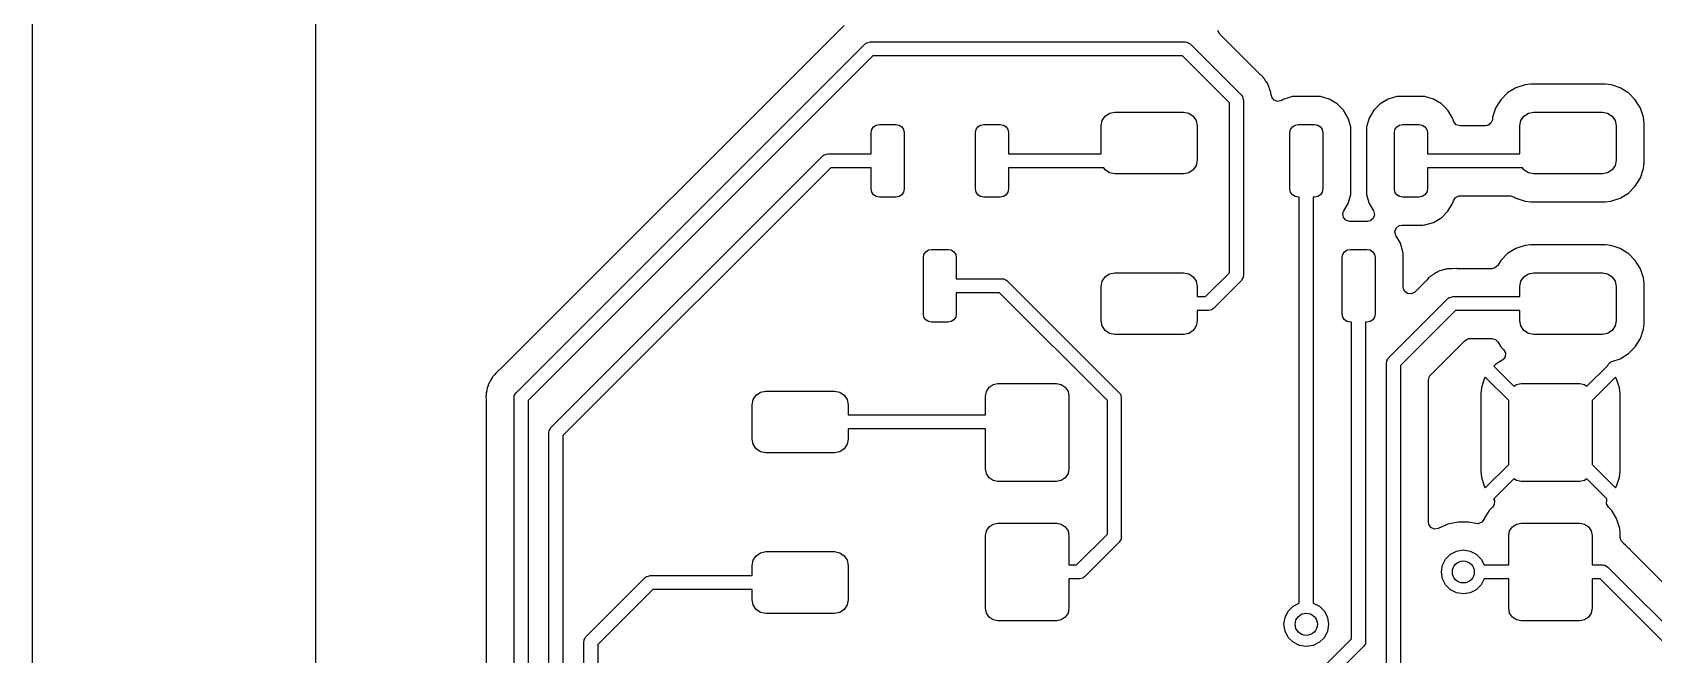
# Model space of a CAD drawing. Extents: x 7 to 11, y -4.75 to -1.25.
# Drawn here: x 7 to 8.161, y -2.509 to -2.063 of the extents above; entities that cross this region are included whole.
import ezdxf

# ---------------------------------------------------------------- set-up
doc = ezdxf.new("R2010")
doc.units = 0
doc.header["$MEASUREMENT"] = 0
doc.layers.add('BLACK', color=7, linetype='CONTINUOUS')

msp = doc.modelspace()

# ---------------------------------------------------------------- linework, layer by layer
at = {"layer": 'BLACK', "linetype": 'CONTINUOUS'}
for p, q in [((7, -4.55), (7, -1.45)), ((7.20297, -4.25), (7.20297, -1.65778)), ((7.58139, -2.05823), (7.33465, -2.30497)), ((7.85051, -2.06431), (7.84917, -2.06186)), ((7.87927, -2.09308), (7.85051, -2.06431)), ((7.34646, -2.32146), (7.59646, -2.07146)), ((7.59646, -2.07146), (7.59718, -2.07093)), ((7.59718, -2.07093), (7.5973, -2.07079)), ((7.5973, -2.07079), (7.5974, -2.07076)), ((7.5974, -2.07076), (7.5976, -2.07061)), ((7.5976, -2.07061), (7.59881, -2.07035)), ((7.59881, -2.07035), (7.6, -2.07)), ((7.6, -2.07), (7.82581, -2.07)), ((7.82581, -2.07), (7.82669, -2.07013)), ((7.82669, -2.07013), (7.82687, -2.07011)), ((7.82687, -2.07011), (7.82697, -2.07017)), ((7.82697, -2.07017), (7.82722, -2.0702)), ((7.82722, -2.0702), (7.82826, -2.07087)), ((7.82826, -2.07087), (7.82934, -2.07146)), ((7.82934, -2.07146), (7.86604, -2.10816)), ((7.60207, -2.08), (7.355, -2.32707)), ((7.82374, -2.08), (7.60207, -2.08)), ((7.8575, -2.11376), (7.82374, -2.08)), ((7.87945, -2.09324), (7.87927, -2.09308)), ((7.87989, -2.09361), (7.87945, -2.09324)), ((7.88088, -2.09443), (7.87989, -2.09361)), ((7.88135, -2.09508), (7.88088, -2.09443)), ((7.88088, -2.09443), (7.88088, -2.09443)), ((7.88186, -2.09567), (7.88135, -2.09508)), ((7.88243, -2.09624), (7.88186, -2.09567)), ((7.88338, -2.09784), (7.88243, -2.09624)), ((7.88243, -2.09624), (7.88243, -2.09624)), ((7.88243, -2.09624), (7.88243, -2.09624)), ((7.8835, -2.09804), (7.88338, -2.09784)), ((7.8846, -2.09954), (7.8835, -2.09804)), ((7.88489, -2.10029), (7.8846, -2.09954)), ((7.8846, -2.09954), (7.8846, -2.09954)), ((7.88524, -2.10099), (7.88489, -2.10029)), ((7.88564, -2.10168), (7.88524, -2.10099)), ((7.88599, -2.10287), (7.88564, -2.10168)), ((8.06931, -2.10067), (8.06269, -2.10287)), ((8.0734, -2.10026), (8.06931, -2.10067)), ((8.1266, -2.10026), (8.0734, -2.10026)), ((8.13069, -2.10067), (8.1266, -2.10026)), ((8.13186, -2.10106), (8.13069, -2.10067)), ((8.13069, -2.10067), (8.13069, -2.10067)), ((8.13731, -2.10287), (8.13186, -2.10106)), ((7.86604, -2.10816), (7.86657, -2.10887)), ((7.86657, -2.10887), (7.86671, -2.10899)), ((7.86671, -2.10899), (7.86674, -2.10909)), ((7.86674, -2.10909), (7.86689, -2.1093)), ((7.86689, -2.1093), (7.86715, -2.11051)), ((7.86715, -2.11051), (7.8675, -2.11169)), ((7.8675, -2.11169), (7.8675, -2.2375)), ((7.88616, -2.10347), (7.88599, -2.10287)), ((7.88624, -2.10369), (7.88616, -2.10347)), ((7.88693, -2.10542), (7.88624, -2.10369)), ((7.88703, -2.10622), (7.88693, -2.10542)), ((7.88718, -2.10698), (7.88703, -2.10622)), ((7.88741, -2.10775), (7.88718, -2.10698)), ((7.88741, -2.10778), (7.88741, -2.10775)), ((7.88743, -2.10787), (7.88741, -2.10778)), ((7.88746, -2.10806), (7.88743, -2.10787)), ((7.88747, -2.10805), (7.88746, -2.10806)), ((7.88778, -2.10952), (7.88747, -2.10805)), ((7.88953, -2.1117), (7.88778, -2.10952)), ((7.89218, -2.11259), (7.88953, -2.1117)), ((7.89489, -2.1119), (7.89218, -2.11259)), ((7.89631, -2.11106), (7.89489, -2.1119)), ((7.90261, -2.10923), (7.89631, -2.11106)), ((7.90407, -2.10911), (7.90261, -2.10923)), ((7.92112, -2.10911), (7.90407, -2.10911)), ((7.90407, -2.10911), (7.90407, -2.10911)), ((7.92259, -2.10923), (7.92112, -2.10911)), ((7.92112, -2.10911), (7.92112, -2.10911)), ((7.92888, -2.11106), (7.92259, -2.10923)), ((7.93452, -2.11439), (7.92888, -2.11106)), ((7.97112, -2.11106), (7.96548, -2.11439)), ((7.97741, -2.10923), (7.97112, -2.11106)), ((7.97888, -2.10911), (7.97741, -2.10923)), ((7.99593, -2.10911), (7.97888, -2.10911)), ((7.97888, -2.10911), (7.97888, -2.10911)), ((7.99739, -2.10923), (7.99593, -2.10911)), ((7.99593, -2.10911), (7.99593, -2.10911)), ((8.00369, -2.11106), (7.99739, -2.10923)), ((8.00932, -2.11439), (8.00369, -2.11106)), ((8.05181, -2.11147), (8.05001, -2.11439)), ((8.05675, -2.10653), (8.05181, -2.11147)), ((8.05181, -2.11147), (8.05181, -2.11147)), ((8.06269, -2.10287), (8.05675, -2.10653)), ((8.05675, -2.10653), (8.05675, -2.10653)), ((8.14274, -2.10622), (8.13731, -2.10287)), ((8.14325, -2.10653), (8.14274, -2.10622)), ((8.14819, -2.11147), (8.14325, -2.10653)), ((8.14325, -2.10653), (8.14325, -2.10653)), ((8.15185, -2.11741), (8.14819, -2.11147)), ((8.14819, -2.11147), (8.14819, -2.11147)), ((8.14819, -2.11147), (8.14819, -2.11147)), ((7.7663, -2.12635), (7.76843, -2.12316)), ((7.76843, -2.12316), (7.77163, -2.12102)), ((7.77163, -2.12102), (7.77539, -2.12028)), ((7.77539, -2.12028), (7.82461, -2.12028)), ((7.82461, -2.12028), (7.82837, -2.12102)), ((7.82837, -2.12102), (7.83157, -2.12316)), ((7.83157, -2.12316), (7.8337, -2.12635)), ((7.8575, -2.23543), (7.8575, -2.11376)), ((7.93915, -2.11902), (7.93452, -2.11439)), ((7.93452, -2.11439), (7.93452, -2.11439)), ((7.94249, -2.12466), (7.93915, -2.11902)), ((7.93915, -2.11902), (7.93915, -2.11902)), ((7.94431, -2.13095), (7.94249, -2.12466)), ((7.94249, -2.12466), (7.94249, -2.12466)), ((7.94249, -2.12466), (7.94249, -2.12466)), ((7.95751, -2.12466), (7.95569, -2.13095)), ((7.96085, -2.11902), (7.95751, -2.12466)), ((7.96548, -2.11439), (7.96085, -2.11902)), ((7.96085, -2.11902), (7.96085, -2.11902)), ((7.96548, -2.11439), (7.96548, -2.11439)), ((8.01395, -2.11902), (8.00932, -2.11439)), ((8.00932, -2.11439), (8.00932, -2.11439)), ((8.01705, -2.12425), (8.01395, -2.11902)), ((8.01395, -2.11902), (8.01395, -2.11902)), ((8.01729, -2.12466), (8.01705, -2.12425)), ((8.0176, -2.12574), (8.01729, -2.12466)), ((8.04595, -2.12404), (8.04578, -2.12574)), ((8.04815, -2.11741), (8.04595, -2.12404)), ((8.05001, -2.11439), (8.04815, -2.11741)), ((8.0663, -2.12635), (8.06843, -2.12316)), ((8.06843, -2.12316), (8.07163, -2.12102)), ((8.07163, -2.12102), (8.07539, -2.12028)), ((8.07539, -2.12028), (8.12461, -2.12028)), ((8.12461, -2.12028), (8.12837, -2.12102)), ((8.12837, -2.12102), (8.13157, -2.12316)), ((8.13157, -2.12316), (8.1337, -2.12635)), ((8.15405, -2.12404), (8.15185, -2.11741)), ((8.15447, -2.12813), (8.15405, -2.12404)), ((7.60079, -2.13504), (7.60124, -2.13278)), ((7.60079, -2.15022), (7.60079, -2.13504)), ((7.60124, -2.13278), (7.60252, -2.13086)), ((7.60252, -2.13086), (7.60443, -2.12958)), ((7.60443, -2.12958), (7.60669, -2.12913)), ((7.60669, -2.12913), (7.6185, -2.12913)), ((7.6185, -2.12913), (7.62076, -2.12958)), ((7.62076, -2.12958), (7.62268, -2.13086)), ((7.62268, -2.13086), (7.62396, -2.13278)), ((7.62396, -2.13278), (7.62441, -2.13504)), ((7.62441, -2.13504), (7.62441, -2.17539)), ((7.67559, -2.13504), (7.67604, -2.13278)), ((7.67559, -2.17539), (7.67559, -2.13504)), ((7.67604, -2.13278), (7.67732, -2.13086)), ((7.67732, -2.13086), (7.67924, -2.12958)), ((7.67924, -2.12958), (7.6815, -2.12913)), ((7.6815, -2.12913), (7.69331, -2.12913)), ((7.69331, -2.12913), (7.69557, -2.12958)), ((7.69557, -2.12958), (7.69748, -2.13086)), ((7.69748, -2.13086), (7.69876, -2.13278)), ((7.69876, -2.13278), (7.69921, -2.13504)), ((7.69921, -2.13504), (7.69921, -2.15022)), ((7.76555, -2.13012), (7.7663, -2.12635)), ((7.76555, -2.15022), (7.76555, -2.13012)), ((7.8337, -2.12635), (7.83445, -2.13012)), ((7.83445, -2.13012), (7.83445, -2.15472)), ((7.90079, -2.13504), (7.90124, -2.13278)), ((7.90079, -2.17539), (7.90079, -2.13504)), ((7.90124, -2.13278), (7.90252, -2.13086)), ((7.90252, -2.13086), (7.90443, -2.12958)), ((7.90443, -2.12958), (7.90669, -2.12913)), ((7.90669, -2.12913), (7.9185, -2.12913)), ((7.9185, -2.12913), (7.92076, -2.12958)), ((7.92076, -2.12958), (7.92268, -2.13086)), ((7.92268, -2.13086), (7.92396, -2.13278)), ((7.92396, -2.13278), (7.92441, -2.13504)), ((7.92441, -2.13504), (7.92441, -2.17539)), ((7.94443, -2.13242), (7.94431, -2.13095)), ((7.94443, -2.17801), (7.94443, -2.13242)), ((7.95569, -2.13095), (7.95557, -2.13242)), ((7.95557, -2.13242), (7.95557, -2.17801)), ((7.97559, -2.13504), (7.97604, -2.13278)), ((7.97559, -2.17539), (7.97559, -2.13504)), ((7.97604, -2.13278), (7.97732, -2.13086)), ((7.97732, -2.13086), (7.97924, -2.12958)), ((7.97924, -2.12958), (7.9815, -2.12913)), ((7.9815, -2.12913), (7.99331, -2.12913)), ((7.99331, -2.12913), (7.99557, -2.12958)), ((7.99557, -2.12958), (7.99748, -2.13086)), ((7.99748, -2.13086), (7.99876, -2.13278)), ((7.99876, -2.13278), (7.99921, -2.13504)), ((7.99921, -2.13504), (7.99921, -2.15022)), ((8.01786, -2.12662), (8.0176, -2.12574)), ((8.01811, -2.1273), (8.01786, -2.12662)), ((8.01994, -2.12941), (8.01811, -2.1273)), ((8.02262, -2.1302), (8.01994, -2.12941)), ((8.04084, -2.1302), (8.02262, -2.1302)), ((8.04243, -2.12993), (8.04084, -2.1302)), ((8.04472, -2.12833), (8.04243, -2.12993)), ((8.04578, -2.12574), (8.04472, -2.12833)), ((8.06555, -2.13012), (8.0663, -2.12635)), ((8.06555, -2.15022), (8.06555, -2.13012)), ((8.1337, -2.12635), (8.13445, -2.13012)), ((8.13445, -2.13012), (8.13445, -2.15472)), ((8.15447, -2.15671), (8.15447, -2.12813)), ((7.37146, -2.34646), (7.56625, -2.15168)), ((7.56625, -2.15168), (7.56696, -2.15115)), ((7.56696, -2.15115), (7.56708, -2.15101)), ((7.56708, -2.15101), (7.56718, -2.15098)), ((7.56718, -2.15098), (7.56739, -2.15083)), ((7.56739, -2.15083), (7.5686, -2.15057)), ((7.5686, -2.15057), (7.56978, -2.15022)), ((7.56978, -2.15022), (7.60079, -2.15022)), ((7.69921, -2.15022), (7.76555, -2.15022)), ((7.8337, -2.15849), (7.83157, -2.16168)), ((7.83445, -2.15472), (7.8337, -2.15849)), ((7.99921, -2.15022), (8.06555, -2.15022)), ((8.1337, -2.15849), (8.13157, -2.16168)), ((8.13445, -2.15472), (8.1337, -2.15849)), ((8.15405, -2.1608), (8.15447, -2.15671)), ((7.57185, -2.16022), (7.38, -2.35207)), ((7.60079, -2.16022), (7.57185, -2.16022)), ((7.60079, -2.17539), (7.60079, -2.16022)), ((7.76745, -2.16022), (7.69921, -2.16022)), ((7.69921, -2.16022), (7.69921, -2.17539)), ((7.76843, -2.16168), (7.76745, -2.16022)), ((7.77163, -2.16382), (7.76843, -2.16168)), ((7.77539, -2.16457), (7.77163, -2.16382)), ((7.82461, -2.16457), (7.77539, -2.16457)), ((7.82837, -2.16382), (7.82461, -2.16457)), ((7.83157, -2.16168), (7.82837, -2.16382)), ((8.06745, -2.16022), (7.99921, -2.16022)), ((7.99921, -2.16022), (7.99921, -2.17539)), ((8.06843, -2.16168), (8.06745, -2.16022)), ((8.07163, -2.16382), (8.06843, -2.16168)), ((8.07539, -2.16457), (8.07163, -2.16382)), ((8.12461, -2.16457), (8.07539, -2.16457)), ((8.12837, -2.16382), (8.12461, -2.16457)), ((8.13157, -2.16168), (8.12837, -2.16382)), ((8.14819, -2.17337), (8.15185, -2.16743)), ((8.15185, -2.16743), (8.15405, -2.1608)), ((7.60124, -2.17765), (7.60079, -2.17539)), ((7.60252, -2.17957), (7.60124, -2.17765)), ((7.60443, -2.18085), (7.60252, -2.17957)), ((7.60669, -2.1813), (7.60443, -2.18085)), ((7.6185, -2.1813), (7.60669, -2.1813)), ((7.62076, -2.18085), (7.6185, -2.1813)), ((7.62268, -2.17957), (7.62076, -2.18085)), ((7.62396, -2.17765), (7.62268, -2.17957)), ((7.62441, -2.17539), (7.62396, -2.17765)), ((7.67604, -2.17765), (7.67559, -2.17539)), ((7.67732, -2.17957), (7.67604, -2.17765)), ((7.67924, -2.18085), (7.67732, -2.17957)), ((7.6815, -2.1813), (7.67924, -2.18085)), ((7.69331, -2.1813), (7.6815, -2.1813)), ((7.69557, -2.18085), (7.69331, -2.1813)), ((7.69748, -2.17957), (7.69557, -2.18085)), ((7.69876, -2.17765), (7.69748, -2.17957)), ((7.69921, -2.17539), (7.69876, -2.17765)), ((7.90124, -2.17765), (7.90079, -2.17539)), ((7.90252, -2.17957), (7.90124, -2.17765)), ((7.90443, -2.18085), (7.90252, -2.17957)), ((7.90669, -2.1813), (7.90443, -2.18085)), ((7.9075, -2.1813), (7.90669, -2.1813)), ((7.9075, -2.47231), (7.9075, -2.1813)), ((7.9185, -2.1813), (7.9175, -2.1813)), ((7.9175, -2.1813), (7.9175, -2.47231)), ((7.92076, -2.18085), (7.9185, -2.1813)), ((7.92268, -2.17957), (7.92076, -2.18085)), ((7.92396, -2.17765), (7.92268, -2.17957)), ((7.92441, -2.17539), (7.92396, -2.17765)), ((7.94249, -2.18577), (7.94431, -2.17948)), ((7.94431, -2.17948), (7.94443, -2.17801)), ((7.95557, -2.17801), (7.95569, -2.17948)), ((7.95569, -2.17948), (7.9566, -2.18263)), ((7.9566, -2.18263), (7.9575, -2.18574)), ((7.97604, -2.17765), (7.97559, -2.17539)), ((7.97732, -2.17957), (7.97604, -2.17765)), ((7.97924, -2.18085), (7.97732, -2.17957)), ((7.9815, -2.1813), (7.97924, -2.18085)), ((7.99331, -2.1813), (7.9815, -2.1813)), ((7.99557, -2.18085), (7.99331, -2.1813)), ((7.99748, -2.17957), (7.99557, -2.18085)), ((7.99876, -2.17765), (7.99748, -2.17957)), ((7.99921, -2.17539), (7.99876, -2.17765)), ((8.01786, -2.18381), (8.01936, -2.18146)), ((8.01936, -2.18146), (8.0219, -2.18029)), ((8.0219, -2.18029), (8.02262, -2.18024)), ((8.02262, -2.18024), (8.05846, -2.18024)), ((8.05846, -2.18024), (8.06107, -2.18097)), ((8.06107, -2.18097), (8.06269, -2.18197)), ((8.06269, -2.18197), (8.06269, -2.18197)), ((8.06269, -2.18197), (8.06931, -2.18417)), ((8.13069, -2.18417), (8.13731, -2.18197)), ((8.13731, -2.18197), (8.14325, -2.17831)), ((8.14325, -2.17831), (8.14819, -2.17337)), ((7.93864, -2.19301), (7.93928, -2.1912)), ((7.93904, -2.19578), (7.93864, -2.19301)), ((7.93928, -2.1912), (7.94249, -2.18577)), ((7.9575, -2.18574), (7.95751, -2.18577)), ((7.95751, -2.18577), (7.96072, -2.1912)), ((7.96141, -2.1939), (7.96052, -2.19656)), ((7.96072, -2.1912), (7.96141, -2.1939)), ((8.00932, -2.19604), (8.01395, -2.19141)), ((8.01395, -2.19141), (8.01729, -2.18577)), ((8.01729, -2.18577), (8.01786, -2.18381)), ((8.06931, -2.18417), (8.0734, -2.18459)), ((8.0734, -2.18459), (8.1266, -2.18459)), ((8.1266, -2.18459), (8.13069, -2.18417)), ((7.94087, -2.19789), (7.93904, -2.19578)), ((7.94355, -2.19868), (7.94087, -2.19789)), ((7.95645, -2.19868), (7.94355, -2.19868)), ((7.95834, -2.19831), (7.95645, -2.19868)), ((7.96052, -2.19656), (7.95834, -2.19831)), ((7.97599, -2.2061), (7.97688, -2.20344)), ((7.97668, -2.2088), (7.97599, -2.2061)), ((7.97688, -2.20344), (7.97906, -2.20169)), ((7.97906, -2.20169), (7.98095, -2.20132)), ((7.98095, -2.20132), (7.99593, -2.20132)), ((7.99593, -2.20132), (7.99691, -2.20124)), ((7.99691, -2.20124), (7.99739, -2.2012)), ((7.99739, -2.2012), (8.00369, -2.19938)), ((8.00369, -2.19938), (8.00845, -2.19656)), ((8.00369, -2.19938), (8.00369, -2.19938)), ((8.00369, -2.19938), (8.00369, -2.19938)), ((8.00845, -2.19656), (8.00932, -2.19604)), ((7.97989, -2.21423), (7.97668, -2.2088)), ((7.98172, -2.22052), (7.97989, -2.21423)), ((8.06931, -2.21583), (8.06269, -2.21803)), ((8.0734, -2.21541), (8.06931, -2.21583)), ((8.1266, -2.21541), (8.0734, -2.21541)), ((8.13069, -2.21583), (8.1266, -2.21541)), ((8.1338, -2.21686), (8.13069, -2.21583)), ((8.13069, -2.21583), (8.13069, -2.21583)), ((8.13731, -2.21803), (8.1338, -2.21686)), ((7.63819, -2.22461), (7.63864, -2.22235)), ((7.63819, -2.26496), (7.63819, -2.22461)), ((7.63864, -2.22235), (7.63992, -2.22043)), ((7.63992, -2.22043), (7.64183, -2.21915)), ((7.64183, -2.21915), (7.64409, -2.2187)), ((7.64409, -2.2187), (7.65591, -2.2187)), ((7.65591, -2.2187), (7.65817, -2.21915)), ((7.65817, -2.21915), (7.66008, -2.22043)), ((7.66008, -2.22043), (7.66136, -2.22235)), ((7.66136, -2.22235), (7.66181, -2.22461)), ((7.66181, -2.22461), (7.66181, -2.23978)), ((7.93819, -2.22461), (7.93864, -2.22235)), ((7.93819, -2.26496), (7.93819, -2.22461)), ((7.93864, -2.22235), (7.93992, -2.22043)), ((7.93992, -2.22043), (7.94183, -2.21915)), ((7.94183, -2.21915), (7.94409, -2.2187)), ((7.94409, -2.2187), (7.95591, -2.2187)), ((7.95591, -2.2187), (7.95817, -2.21915)), ((7.95817, -2.21915), (7.96008, -2.22043)), ((7.96008, -2.22043), (7.96136, -2.22235)), ((7.96136, -2.22235), (7.96181, -2.22461)), ((7.96181, -2.22461), (7.96181, -2.26496)), ((7.98174, -2.22081), (7.98172, -2.22052)), ((7.98183, -2.22199), (7.98174, -2.22081)), ((7.98183, -2.24581), (7.98183, -2.22199)), ((8.05181, -2.22663), (8.0496, -2.2302)), ((8.05675, -2.22169), (8.05181, -2.22663)), ((8.05181, -2.22663), (8.05181, -2.22663)), ((8.06269, -2.21803), (8.05675, -2.22169)), ((8.05675, -2.22169), (8.05675, -2.22169)), ((8.14268, -2.22134), (8.13731, -2.21803)), ((8.14325, -2.22169), (8.14268, -2.22134)), ((8.14819, -2.22663), (8.14325, -2.22169)), ((8.14325, -2.22169), (8.14325, -2.22169)), ((8.15185, -2.23257), (8.14819, -2.22663)), ((8.14819, -2.22663), (8.14819, -2.22663)), ((8.14819, -2.22663), (8.14819, -2.22663)), ((7.66181, -2.23978), (7.69478, -2.23978)), ((7.69478, -2.23978), (7.69567, -2.23991)), ((7.69567, -2.23991), (7.69585, -2.2399)), ((7.69585, -2.2399), (7.69594, -2.23995)), ((7.69594, -2.23995), (7.69619, -2.23999)), ((7.69619, -2.23999), (7.69723, -2.24065)), ((7.69723, -2.24065), (7.69832, -2.24125)), ((7.69832, -2.24125), (7.77854, -2.32146)), ((7.7663, -2.24151), (7.76843, -2.23832)), ((7.76843, -2.23832), (7.77163, -2.23618)), ((7.77163, -2.23618), (7.77539, -2.23543)), ((7.77539, -2.23543), (7.82461, -2.23543)), ((7.82461, -2.23543), (7.82837, -2.23618)), ((7.82837, -2.23618), (7.83157, -2.23832)), ((7.83157, -2.23832), (7.8337, -2.24151)), ((7.84035, -2.25258), (7.8575, -2.23543)), ((7.86604, -2.24104), (7.84596, -2.26111)), ((7.86663, -2.23995), (7.86604, -2.24104)), ((7.8673, -2.23891), (7.86663, -2.23995)), ((7.86733, -2.23866), (7.8673, -2.23891)), ((7.86739, -2.23856), (7.86733, -2.23866)), ((7.8675, -2.2375), (7.86737, -2.23838)), ((7.86737, -2.23838), (7.86739, -2.23856)), ((7.99881, -2.2408), (7.9903, -2.24932)), ((7.99897, -2.24063), (7.99881, -2.2408)), ((8.00016, -2.2392), (7.99897, -2.24063)), ((8.00081, -2.23872), (8.00016, -2.2392)), ((8.0014, -2.23822), (8.00081, -2.23872)), ((8.00196, -2.23765), (8.0014, -2.23822)), ((8.00357, -2.2367), (8.00196, -2.23765)), ((8.00376, -2.23658), (8.00357, -2.2367)), ((8.00527, -2.23548), (8.00376, -2.23658)), ((8.00602, -2.23518), (8.00527, -2.23548)), ((8.00672, -2.23484), (8.00602, -2.23518)), ((8.00741, -2.23443), (8.00672, -2.23484)), ((8.0092, -2.23391), (8.00741, -2.23443)), ((8.00741, -2.23443), (8.00741, -2.23443)), ((8.00942, -2.23384), (8.0092, -2.23391)), ((8.01115, -2.23315), (8.00942, -2.23384)), ((8.01194, -2.23305), (8.01115, -2.23315)), ((8.01115, -2.23315), (8.01115, -2.23315)), ((8.01271, -2.23289), (8.01194, -2.23305)), ((8.01348, -2.23267), (8.01271, -2.23289)), ((8.01534, -2.23261), (8.01348, -2.23267)), ((8.01348, -2.23267), (8.01348, -2.23267)), ((8.01557, -2.23259), (8.01534, -2.23261)), ((8.01585, -2.23256), (8.01557, -2.23259)), ((8.01703, -2.23256), (8.01585, -2.23256)), ((8.01979, -2.23247), (8.01703, -2.23256)), ((8.02011, -2.2325), (8.01979, -2.23247)), ((8.02073, -2.23256), (8.02011, -2.23249)), ((8.02011, -2.23249), (8.02011, -2.2325)), ((8.04538, -2.23256), (8.02073, -2.23256)), ((8.04753, -2.23207), (8.04538, -2.23256)), ((8.0496, -2.2302), (8.04753, -2.23207)), ((8.0663, -2.24151), (8.06843, -2.23832)), ((8.06843, -2.23832), (8.07163, -2.23618)), ((8.07163, -2.23618), (8.07539, -2.23543)), ((8.07539, -2.23543), (8.12461, -2.23543)), ((8.12461, -2.23543), (8.12837, -2.23618)), ((8.12837, -2.23618), (8.13157, -2.23832)), ((8.13157, -2.23832), (8.1337, -2.24151)), ((8.15405, -2.2392), (8.15185, -2.23257)), ((8.15447, -2.24329), (8.15405, -2.2392)), ((7.69271, -2.24978), (7.66181, -2.24978)), ((7.66181, -2.24978), (7.66181, -2.26496)), ((7.77, -2.32707), (7.69271, -2.24978)), ((7.76555, -2.24528), (7.7663, -2.24151)), ((7.76555, -2.26988), (7.76555, -2.24528)), ((7.8337, -2.24151), (7.83445, -2.24528)), ((7.83445, -2.24528), (7.83445, -2.25258)), ((7.83445, -2.25258), (7.84035, -2.25258)), ((7.98184, -2.24616), (7.98183, -2.24581)), ((7.98282, -2.24878), (7.98184, -2.24616)), ((7.98506, -2.25046), (7.98282, -2.24878)), ((7.98785, -2.25066), (7.98506, -2.25046)), ((7.9903, -2.24932), (7.98785, -2.25066)), ((8.01623, -2.25293), (8.01742, -2.25258)), ((8.01742, -2.25258), (8.06555, -2.25258)), ((8.06555, -2.24528), (8.0663, -2.24151)), ((8.06555, -2.25258), (8.06555, -2.24528)), ((8.1337, -2.24151), (8.13445, -2.24528)), ((8.13445, -2.24528), (8.13445, -2.26988)), ((8.15447, -2.27187), (8.15447, -2.24329)), ((7.84242, -2.26258), (7.83445, -2.26258)), ((7.83445, -2.26258), (7.83445, -2.26988)), ((7.84361, -2.26223), (7.84242, -2.26258)), ((7.84482, -2.26197), (7.84361, -2.26223)), ((7.84502, -2.26182), (7.84482, -2.26197)), ((7.84512, -2.26179), (7.84502, -2.26182)), ((7.84524, -2.26165), (7.84512, -2.26179)), ((7.84596, -2.26111), (7.84524, -2.26165)), ((7.97146, -2.29646), (8.01389, -2.25404)), ((8.01949, -2.26258), (7.98, -2.30207)), ((8.01389, -2.25404), (8.0146, -2.25351)), ((8.0146, -2.25351), (8.01472, -2.25337)), ((8.01472, -2.25337), (8.01482, -2.25334)), ((8.01482, -2.25334), (8.01502, -2.25319)), ((8.01502, -2.25319), (8.01623, -2.25293)), ((8.06555, -2.26258), (8.01949, -2.26258)), ((8.06555, -2.26988), (8.06555, -2.26258)), ((7.63864, -2.26722), (7.63819, -2.26496)), ((7.63992, -2.26914), (7.63864, -2.26722)), ((7.64183, -2.27042), (7.63992, -2.26914)), ((7.64409, -2.27087), (7.64183, -2.27042)), ((7.65591, -2.27087), (7.64409, -2.27087)), ((7.65817, -2.27042), (7.65591, -2.27087)), ((7.66008, -2.26914), (7.65817, -2.27042)), ((7.66136, -2.26722), (7.66008, -2.26914)), ((7.66181, -2.26496), (7.66136, -2.26722)), ((7.7663, -2.27365), (7.76555, -2.26988)), ((7.76843, -2.27684), (7.7663, -2.27365)), ((7.8337, -2.27365), (7.83157, -2.27684)), ((7.83445, -2.26988), (7.8337, -2.27365)), ((7.93864, -2.26722), (7.93819, -2.26496)), ((7.93992, -2.26914), (7.93864, -2.26722)), ((7.94183, -2.27042), (7.93992, -2.26914)), ((7.94409, -2.27087), (7.94183, -2.27042)), ((7.945, -2.27087), (7.94409, -2.27087)), ((7.945, -2.49793), (7.945, -2.27087)), ((7.95591, -2.27087), (7.955, -2.27087)), ((7.955, -2.27087), (7.955, -2.5)), ((7.95817, -2.27042), (7.95591, -2.27087)), ((7.96008, -2.26914), (7.95817, -2.27042)), ((7.96136, -2.26722), (7.96008, -2.26914)), ((7.96181, -2.26496), (7.96136, -2.26722)), ((8.0663, -2.27365), (8.06555, -2.26988)), ((8.06843, -2.27684), (8.0663, -2.27365)), ((8.1337, -2.27365), (8.13157, -2.27684)), ((8.13445, -2.26988), (8.1337, -2.27365)), ((8.15185, -2.28259), (8.15405, -2.27596)), ((8.15405, -2.27596), (8.15447, -2.27187)), ((7.77163, -2.27898), (7.76843, -2.27684)), ((7.77539, -2.27972), (7.77163, -2.27898)), ((7.82461, -2.27972), (7.77539, -2.27972)), ((7.82837, -2.27898), (7.82461, -2.27972)), ((7.83157, -2.27684), (7.82837, -2.27898)), ((8.00147, -2.30891), (8.02633, -2.28405)), ((8.02633, -2.28405), (8.02879, -2.28271)), ((8.02879, -2.28271), (8.02984, -2.2826)), ((8.02984, -2.2826), (8.04538, -2.2826)), ((8.04538, -2.2826), (8.04806, -2.28339)), ((8.04806, -2.28339), (8.0496, -2.28495)), ((8.0496, -2.28495), (8.05181, -2.28853)), ((8.07163, -2.27898), (8.06843, -2.27684)), ((8.07539, -2.27972), (8.07163, -2.27898)), ((8.12461, -2.27972), (8.07539, -2.27972)), ((8.12837, -2.27898), (8.12461, -2.27972)), ((8.13157, -2.27684), (8.12837, -2.27898)), ((8.14819, -2.28853), (8.15185, -2.28259)), ((7.97, -2.3), (7.97013, -2.29912)), ((7.97011, -2.29894), (7.97017, -2.29884)), ((7.97013, -2.29912), (7.97011, -2.29894)), ((7.97017, -2.29884), (7.9702, -2.29859)), ((7.9702, -2.29859), (7.97087, -2.29755)), ((7.97087, -2.29755), (7.97146, -2.29646)), ((8.0529, -2.29825), (8.04836, -2.30105)), ((8.05181, -2.28853), (8.05181, -2.28853)), ((8.05181, -2.28853), (8.0538, -2.29052)), ((8.05327, -2.298), (8.0529, -2.29825)), ((8.05494, -2.29576), (8.05327, -2.298)), ((8.0538, -2.29052), (8.05514, -2.29298)), ((8.05514, -2.29298), (8.05494, -2.29576)), ((8.13076, -2.29933), (8.13126, -2.29914)), ((8.13126, -2.29914), (8.13731, -2.29713)), ((8.13731, -2.29713), (8.14325, -2.29347)), ((8.14325, -2.29347), (8.14819, -2.28853)), ((7.32921, -2.31088), (7.32878, -2.31153)), ((7.3296, -2.31018), (7.32921, -2.31088)), ((7.33087, -2.30882), (7.3296, -2.31018)), ((7.3296, -2.31018), (7.3296, -2.31018)), ((7.33102, -2.30864), (7.33087, -2.30882)), ((7.3312, -2.30842), (7.33102, -2.30864)), ((7.33203, -2.30759), (7.3312, -2.30842)), ((7.3312, -2.30842), (7.3312, -2.30842)), ((7.33393, -2.30557), (7.33203, -2.30759)), ((7.33417, -2.30537), (7.33393, -2.30557)), ((7.33465, -2.30497), (7.33416, -2.30536)), ((7.33416, -2.30536), (7.33417, -2.30537)), ((7.97, -2.53481), (7.97, -2.3)), ((7.98, -2.30207), (7.98, -2.53481)), ((8.00002, -2.31242), (8.00081, -2.30974)), ((8.00081, -2.30974), (8.00147, -2.30891)), ((8.04075, -2.31042), (8.04002, -2.31161)), ((8.05748, -2.32715), (8.04075, -2.31042)), ((8.04075, -2.31042), (8.04075, -2.31042)), ((8.04836, -2.30105), (8.04694, -2.30247)), ((8.04694, -2.30247), (8.04694, -2.30247)), ((8.04694, -2.30247), (8.06128, -2.31681)), ((8.04836, -2.30105), (8.04836, -2.30105)), ((8.11352, -2.31681), (8.12843, -2.3019)), ((8.13405, -2.31042), (8.11732, -2.32715)), ((8.12843, -2.3019), (8.12865, -2.30116)), ((8.12865, -2.30116), (8.13076, -2.29933)), ((8.13479, -2.31161), (8.13405, -2.31042)), ((7.32544, -2.32003), (7.32498, -2.32184)), ((7.32498, -2.32184), (7.32498, -2.32264)), ((7.32549, -2.31981), (7.32544, -2.32003)), ((7.32578, -2.31796), (7.32549, -2.31981)), ((7.3261, -2.31723), (7.32578, -2.31796)), ((7.32578, -2.31796), (7.32578, -2.31796)), ((7.32635, -2.31649), (7.3261, -2.31723)), ((7.32655, -2.31572), (7.32635, -2.31649)), ((7.32745, -2.31408), (7.32655, -2.31572)), ((7.32655, -2.31572), (7.32655, -2.31572)), ((7.32755, -2.31387), (7.32745, -2.31408)), ((7.32829, -2.31216), (7.32755, -2.31387)), ((7.32878, -2.31153), (7.32829, -2.31216)), ((7.32829, -2.31216), (7.32829, -2.31216)), ((7.34587, -2.32255), (7.34646, -2.32146)), ((7.51843, -2.32316), (7.52163, -2.32102)), ((7.52163, -2.32102), (7.52539, -2.32028)), ((7.52539, -2.32028), (7.57461, -2.32028)), ((7.57461, -2.32028), (7.57837, -2.32102)), ((7.57837, -2.32102), (7.58157, -2.32316)), ((7.68268, -2.32394), (7.68336, -2.3205)), ((7.68336, -2.3205), (7.68531, -2.31759)), ((7.68531, -2.31759), (7.68822, -2.31564)), ((7.68822, -2.31564), (7.69165, -2.31496)), ((7.69165, -2.31496), (7.73354, -2.31496)), ((7.73354, -2.31496), (7.73698, -2.31564)), ((7.73698, -2.31564), (7.73989, -2.31759)), ((7.73989, -2.31759), (7.74184, -2.3205)), ((7.74184, -2.3205), (7.74252, -2.32394)), ((7.77854, -2.32146), (7.77907, -2.32218)), ((7.77907, -2.32218), (7.77921, -2.3223)), ((7.77921, -2.3223), (7.77924, -2.3224)), ((7.77924, -2.3224), (7.77939, -2.3226)), ((8.00002, -2.37799), (8.00002, -2.31242)), ((8.03789, -2.31804), (8.03748, -2.32201)), ((8.03748, -2.32201), (8.03748, -2.37799)), ((8.04002, -2.31161), (8.03789, -2.31804)), ((8.06128, -2.31681), (8.06302, -2.31564)), ((8.06302, -2.31564), (8.06646, -2.31496)), ((8.06646, -2.31496), (8.10835, -2.31496)), ((8.10835, -2.31496), (8.11178, -2.31564)), ((8.11178, -2.31564), (8.11352, -2.31681)), ((8.13692, -2.31804), (8.13479, -2.31161)), ((8.13479, -2.31161), (8.13479, -2.31161)), ((8.13732, -2.32201), (8.13692, -2.31804)), ((8.13732, -2.37799), (8.13732, -2.32201)), ((7.32492, -2.32342), (7.32479, -2.32421)), ((7.32479, -2.32421), (7.32479, -2.32421)), ((7.32479, -2.32421), (7.32497, -2.32606)), ((7.32498, -2.32264), (7.32492, -2.32342)), ((7.32497, -2.32606), (7.32498, -2.3263)), ((7.32498, -2.3263), (7.32498, -3.97169)), ((7.345, -2.325), (7.34513, -2.32412)), ((7.345, -3.975), (7.345, -2.325)), ((7.34511, -2.32394), (7.34517, -2.32384)), ((7.34513, -2.32412), (7.34511, -2.32394)), ((7.34517, -2.32384), (7.3452, -2.32359)), ((7.3452, -2.32359), (7.34587, -2.32255)), ((7.355, -2.32707), (7.355, -3.97293)), ((7.51555, -2.33012), (7.5163, -2.32635)), ((7.51555, -2.35472), (7.51555, -2.33012)), ((7.5163, -2.32635), (7.51843, -2.32316)), ((7.58157, -2.32316), (7.5837, -2.32635)), ((7.5837, -2.32635), (7.58445, -2.33012)), ((7.58445, -2.33012), (7.58445, -2.33742)), ((7.68268, -2.33742), (7.68268, -2.32394)), ((7.74252, -2.32394), (7.74252, -2.37606)), ((7.77, -2.42293), (7.77, -2.32707)), ((7.77939, -2.3226), (7.77965, -2.32381)), ((7.77965, -2.32381), (7.78, -2.325)), ((7.78, -2.325), (7.78, -2.425)), ((8.05748, -2.37285), (8.05748, -2.32715)), ((8.11732, -2.32715), (8.11732, -2.37285)), ((7.58445, -2.33742), (7.68268, -2.33742)), ((7.37, -2.35), (7.37013, -2.34912)), ((7.37, -3.95), (7.37, -2.35)), ((7.37011, -2.34894), (7.37017, -2.34884)), ((7.37013, -2.34912), (7.37011, -2.34894)), ((7.37017, -2.34884), (7.3702, -2.34859)), ((7.3702, -2.34859), (7.37087, -2.34755)), ((7.37087, -2.34755), (7.37146, -2.34646)), ((7.38, -2.35207), (7.38, -3.94793)), ((7.5163, -2.35849), (7.51555, -2.35472)), ((7.58445, -2.35472), (7.5837, -2.35849)), ((7.68268, -2.34742), (7.58445, -2.34742)), ((7.58445, -2.34742), (7.58445, -2.35472)), ((7.68268, -2.37606), (7.68268, -2.34742)), ((7.51843, -2.36168), (7.5163, -2.35849)), ((7.52163, -2.36382), (7.51843, -2.36168)), ((7.52539, -2.36457), (7.52163, -2.36382)), ((7.57461, -2.36457), (7.52539, -2.36457)), ((7.57837, -2.36382), (7.57461, -2.36457)), ((7.58157, -2.36168), (7.57837, -2.36382)), ((7.5837, -2.35849), (7.58157, -2.36168)), ((7.68336, -2.3795), (7.68268, -2.37606)), ((7.68531, -2.38241), (7.68336, -2.3795)), ((7.74184, -2.3795), (7.73989, -2.38241)), ((7.74252, -2.37606), (7.74184, -2.3795)), ((8.00002, -2.41433), (8.00002, -2.37799)), ((8.03748, -2.37799), (8.03748, -2.37799)), ((8.03748, -2.37799), (8.03789, -2.38196)), ((8.04075, -2.38958), (8.05748, -2.37285)), ((8.11732, -2.37285), (8.13405, -2.38958)), ((8.13692, -2.38196), (8.13732, -2.37799)), ((7.68822, -2.38436), (7.68531, -2.38241)), ((7.69165, -2.38504), (7.68822, -2.38436)), ((7.73354, -2.38504), (7.69165, -2.38504)), ((7.73698, -2.38436), (7.73354, -2.38504)), ((7.73989, -2.38241), (7.73698, -2.38436)), ((8.03789, -2.38196), (8.04002, -2.38839)), ((8.04002, -2.38839), (8.04075, -2.38958)), ((8.04075, -2.38958), (8.04075, -2.38958)), ((8.06128, -2.38319), (8.04694, -2.39753)), ((8.06302, -2.38436), (8.06128, -2.38319)), ((8.06646, -2.38504), (8.06302, -2.38436)), ((8.10835, -2.38504), (8.06646, -2.38504)), ((8.11178, -2.38436), (8.10835, -2.38504)), ((8.11352, -2.38319), (8.11178, -2.38436)), ((8.12786, -2.39753), (8.11352, -2.38319)), ((8.13405, -2.38958), (8.13479, -2.38839)), ((8.13479, -2.38839), (8.13692, -2.38196)), ((8.04589, -2.40349), (8.04356, -2.40583)), ((8.04703, -2.40172), (8.04589, -2.40349)), ((8.04694, -2.39753), (8.04694, -2.3984)), ((8.04694, -2.3984), (8.04723, -2.39893)), ((8.04723, -2.39893), (8.04703, -2.40172)), ((8.12757, -2.40104), (8.12777, -2.39825)), ((8.12891, -2.40349), (8.12757, -2.40104)), ((8.12777, -2.39825), (8.12786, -2.39811)), ((8.12786, -2.39811), (8.12786, -2.39753)), ((8.13125, -2.40583), (8.12891, -2.40349)), ((7.68822, -2.41564), (7.69165, -2.41496)), ((7.69165, -2.41496), (7.73354, -2.41496)), ((7.73354, -2.41496), (7.73698, -2.41564)), ((8.00021, -2.41568), (8.00002, -2.41433)), ((8.02124, -2.41423), (8.01389, -2.4158)), ((8.02876, -2.41423), (8.02124, -2.41423)), ((8.0341, -2.41537), (8.02876, -2.41423)), ((8.03567, -2.41545), (8.0341, -2.41537)), ((8.03825, -2.41437), (8.03567, -2.41545)), ((8.03984, -2.41208), (8.03825, -2.41437)), ((8.04, -2.4116), (8.03984, -2.41208)), ((8.04356, -2.40583), (8.04, -2.4116)), ((8.06302, -2.41564), (8.06646, -2.41496)), ((8.06646, -2.41496), (8.10835, -2.41496)), ((8.10835, -2.41496), (8.11178, -2.41564)), ((8.1348, -2.4116), (8.13125, -2.40583)), ((8.13125, -2.40583), (8.13125, -2.40583)), ((8.13125, -2.40583), (8.13125, -2.40583)), ((8.13694, -2.41803), (8.1348, -2.4116)), ((7.68268, -2.42394), (7.68336, -2.4205)), ((7.68268, -2.47606), (7.68268, -2.42394)), ((7.68336, -2.4205), (7.68531, -2.41759)), ((7.68531, -2.41759), (7.68822, -2.41564)), ((7.73698, -2.41564), (7.73989, -2.41759)), ((7.73989, -2.41759), (7.74184, -2.4205)), ((7.74184, -2.4205), (7.74252, -2.42394)), ((7.74252, -2.42394), (7.74252, -2.445)), ((7.74793, -2.445), (7.77, -2.42293)), ((7.7798, -2.42641), (7.77913, -2.42745)), ((7.77983, -2.42616), (7.7798, -2.42641)), ((7.77989, -2.42606), (7.77983, -2.42616)), ((7.78, -2.425), (7.77987, -2.42588)), ((7.77987, -2.42588), (7.77989, -2.42606)), ((8.0017, -2.41805), (8.00021, -2.41568)), ((8.00423, -2.41923), (8.0017, -2.41805)), ((8.007, -2.41886), (8.00423, -2.41923)), ((8.01389, -2.4158), (8.007, -2.41886)), ((8.05748, -2.42394), (8.05816, -2.4205)), ((8.05748, -2.445), (8.05748, -2.42394)), ((8.05816, -2.4205), (8.06011, -2.41759)), ((8.06011, -2.41759), (8.06302, -2.41564)), ((8.11178, -2.41564), (8.11469, -2.41759)), ((8.11469, -2.41759), (8.11664, -2.4205)), ((8.11664, -2.4205), (8.11732, -2.42394)), ((8.11732, -2.42394), (8.11732, -2.445)), ((8.13702, -2.41886), (8.13694, -2.41803)), ((8.13734, -2.422), (8.13702, -2.41886)), ((8.13734, -2.4253), (8.13734, -2.422)), ((8.13794, -2.42766), (8.13734, -2.4253)), ((7.5163, -2.44151), (7.51843, -2.43832)), ((7.51843, -2.43832), (7.52163, -2.43618)), ((7.52163, -2.43618), (7.52539, -2.43543)), ((7.52539, -2.43543), (7.57461, -2.43543)), ((7.57461, -2.43543), (7.57837, -2.43618)), ((7.57837, -2.43618), (7.58157, -2.43832)), ((7.58157, -2.43832), (7.5837, -2.44151)), ((7.77854, -2.42854), (7.75354, -2.45354)), ((7.77913, -2.42745), (7.77854, -2.42854)), ((8.01226, -2.44074), (8.01574, -2.43726)), ((8.01574, -2.43726), (8.02013, -2.43502)), ((8.02013, -2.43502), (8.025, -2.43425)), ((8.025, -2.43425), (8.02987, -2.43502)), ((8.02987, -2.43502), (8.03426, -2.43726)), ((8.03426, -2.43726), (8.03774, -2.44074)), ((8.13962, -2.42935), (8.13794, -2.42766)), ((8.13957, -2.42941), (8.13962, -2.42935)), ((8.13982, -2.4296), (8.13957, -2.42941)), ((8.14118, -2.43087), (8.13982, -2.4296)), ((8.14136, -2.43103), (8.14118, -2.43087)), ((8.14158, -2.4312), (8.14136, -2.43103)), ((8.14223, -2.43185), (8.14158, -2.4312)), ((8.14158, -2.4312), (8.14158, -2.4312)), ((8.14241, -2.43203), (8.14223, -2.43185)), ((8.14361, -2.43315), (8.14241, -2.43203)), ((8.14443, -2.43393), (8.14361, -2.43315)), ((8.14463, -2.43417), (8.14443, -2.43393)), ((8.14464, -2.43416), (8.14463, -2.43417)), ((8.14503, -2.43465), (8.14464, -2.43416)), ((8.18225, -2.47187), (8.14503, -2.43465)), ((7.51555, -2.44528), (7.5163, -2.44151)), ((7.51555, -2.45258), (7.51555, -2.44528)), ((7.5837, -2.44151), (7.58445, -2.44528)), ((7.58445, -2.44528), (7.58445, -2.46988)), ((7.74252, -2.445), (7.74793, -2.445)), ((8.00925, -2.45), (8.01002, -2.44513)), ((8.01002, -2.45487), (8.00925, -2.45)), ((8.01002, -2.44513), (8.01226, -2.44074)), ((8.03774, -2.44074), (8.03991, -2.445)), ((8.03991, -2.445), (8.05748, -2.445)), ((8.11732, -2.445), (8.125, -2.445)), ((8.125, -2.445), (8.12588, -2.44513)), ((8.12588, -2.44513), (8.12606, -2.44511)), ((8.12606, -2.44511), (8.12616, -2.44517)), ((8.12616, -2.44517), (8.12641, -2.4452)), ((8.12641, -2.4452), (8.12745, -2.44587)), ((8.12745, -2.44587), (8.12854, -2.44646)), ((8.12854, -2.44646), (8.25354, -2.57146)), ((7.39646, -2.49646), (7.43889, -2.45404)), ((7.43889, -2.45404), (7.4396, -2.45351)), ((7.4396, -2.45351), (7.43972, -2.45337)), ((7.43972, -2.45337), (7.43982, -2.45334)), ((7.43982, -2.45334), (7.44002, -2.45319)), ((7.44002, -2.45319), (7.44123, -2.45293)), ((7.44123, -2.45293), (7.44242, -2.45258)), ((7.44242, -2.45258), (7.51555, -2.45258)), ((7.75, -2.455), (7.74252, -2.455)), ((7.74252, -2.455), (7.74252, -2.47606)), ((7.75119, -2.45465), (7.75, -2.455)), ((7.7524, -2.45439), (7.75119, -2.45465)), ((7.7526, -2.45424), (7.7524, -2.45439)), ((7.7527, -2.45421), (7.7526, -2.45424)), ((7.75282, -2.45407), (7.7527, -2.45421)), ((7.75354, -2.45354), (7.75282, -2.45407)), ((8.01226, -2.45926), (8.01002, -2.45487)), ((8.01574, -2.46274), (8.01226, -2.45926)), ((8.03774, -2.45926), (8.03426, -2.46274)), ((8.03991, -2.455), (8.03774, -2.45926)), ((8.05748, -2.455), (8.03991, -2.455)), ((8.05748, -2.47606), (8.05748, -2.455)), ((8.12293, -2.455), (8.11732, -2.455)), ((8.11732, -2.455), (8.11732, -2.47606)), ((8.245, -2.57707), (8.12293, -2.455)), ((7.44449, -2.46258), (7.405, -2.50207)), ((7.51555, -2.46258), (7.44449, -2.46258)), ((7.51555, -2.46988), (7.51555, -2.46258)), ((7.5163, -2.47365), (7.51555, -2.46988)), ((7.58445, -2.46988), (7.5837, -2.47365)), ((7.9031, -2.47456), (7.9075, -2.47231)), ((7.9175, -2.47231), (7.9219, -2.47456)), ((8.02013, -2.46498), (8.01574, -2.46274)), ((8.025, -2.46575), (8.02013, -2.46498)), ((8.02987, -2.46498), (8.025, -2.46575)), ((8.03426, -2.46274), (8.02987, -2.46498)), ((7.51843, -2.47684), (7.5163, -2.47365)), ((7.52163, -2.47898), (7.51843, -2.47684)), ((7.52539, -2.47972), (7.52163, -2.47898)), ((7.57461, -2.47972), (7.52539, -2.47972)), ((7.57837, -2.47898), (7.57461, -2.47972)), ((7.58157, -2.47684), (7.57837, -2.47898)), ((7.5837, -2.47365), (7.58157, -2.47684)), ((7.68336, -2.4795), (7.68268, -2.47606)), ((7.68531, -2.48241), (7.68336, -2.4795)), ((7.68822, -2.48436), (7.68531, -2.48241)), ((7.69165, -2.48504), (7.68822, -2.48436)), ((7.73354, -2.48504), (7.69165, -2.48504)), ((7.73698, -2.48436), (7.73354, -2.48504)), ((7.73989, -2.48241), (7.73698, -2.48436)), ((7.74184, -2.4795), (7.73989, -2.48241)), ((7.74252, -2.47606), (7.74184, -2.4795)), ((7.8965, -2.4875), (7.89728, -2.48256)), ((7.89728, -2.48256), (7.89956, -2.4781)), ((7.89956, -2.4781), (7.9031, -2.47456)), ((7.9219, -2.47456), (7.92544, -2.4781)), ((7.92544, -2.4781), (7.92772, -2.48256)), ((7.92772, -2.48256), (7.9285, -2.4875)), ((8.05816, -2.4795), (8.05748, -2.47606)), ((8.06011, -2.48241), (8.05816, -2.4795)), ((8.06302, -2.48436), (8.06011, -2.48241)), ((8.06646, -2.48504), (8.06302, -2.48436)), ((8.10835, -2.48504), (8.06646, -2.48504)), ((8.11178, -2.48436), (8.10835, -2.48504)), ((8.11469, -2.48241), (8.11178, -2.48436)), ((8.11664, -2.4795), (8.11469, -2.48241)), ((8.11732, -2.47606), (8.11664, -2.4795)), ((7.39587, -2.49755), (7.39646, -2.49646)), ((7.89728, -2.49244), (7.8965, -2.4875)), ((7.89956, -2.4969), (7.89728, -2.49244)), ((7.92772, -2.49244), (7.92544, -2.4969)), ((7.9285, -2.4875), (7.92772, -2.49244)), ((7.395, -2.5), (7.39513, -2.49912)), ((7.395, -3.925), (7.395, -2.5)), ((7.39511, -2.49894), (7.39517, -2.49884)), ((7.39513, -2.49912), (7.39511, -2.49894)), ((7.39517, -2.49884), (7.3952, -2.49859)), ((7.3952, -2.49859), (7.39587, -2.49755)), ((7.405, -2.50207), (7.405, -3.92293)), ((7.89793, -2.545), (7.945, -2.49793)), ((7.9031, -2.50044), (7.89956, -2.4969)), ((7.90756, -2.50272), (7.9031, -2.50044)), ((7.95354, -2.50354), (7.90354, -2.55354)), ((7.9125, -2.5035), (7.90756, -2.50272)), ((7.91744, -2.50272), (7.9125, -2.5035)), ((7.9219, -2.50044), (7.91744, -2.50272)), ((7.92544, -2.4969), (7.9219, -2.50044)), ((7.95413, -2.50245), (7.95354, -2.50354)), ((7.9548, -2.50141), (7.95413, -2.50245)), ((7.95483, -2.50116), (7.9548, -2.50141)), ((7.95489, -2.50106), (7.95483, -2.50116)), ((7.955, -2.5), (7.95487, -2.50088)), ((7.95487, -2.50088), (7.95489, -2.50106))]:
    msp.add_line(p, q, dxfattribs=at)
at = {"layer": 'BLACK'}
for centre, radius in [((8.025, -2.45), 0.00787), ((7.9125, -2.4875), 0.008)]:
    msp.add_circle(centre, radius, dxfattribs=at)

doc.saveas('drawing.dxf')
